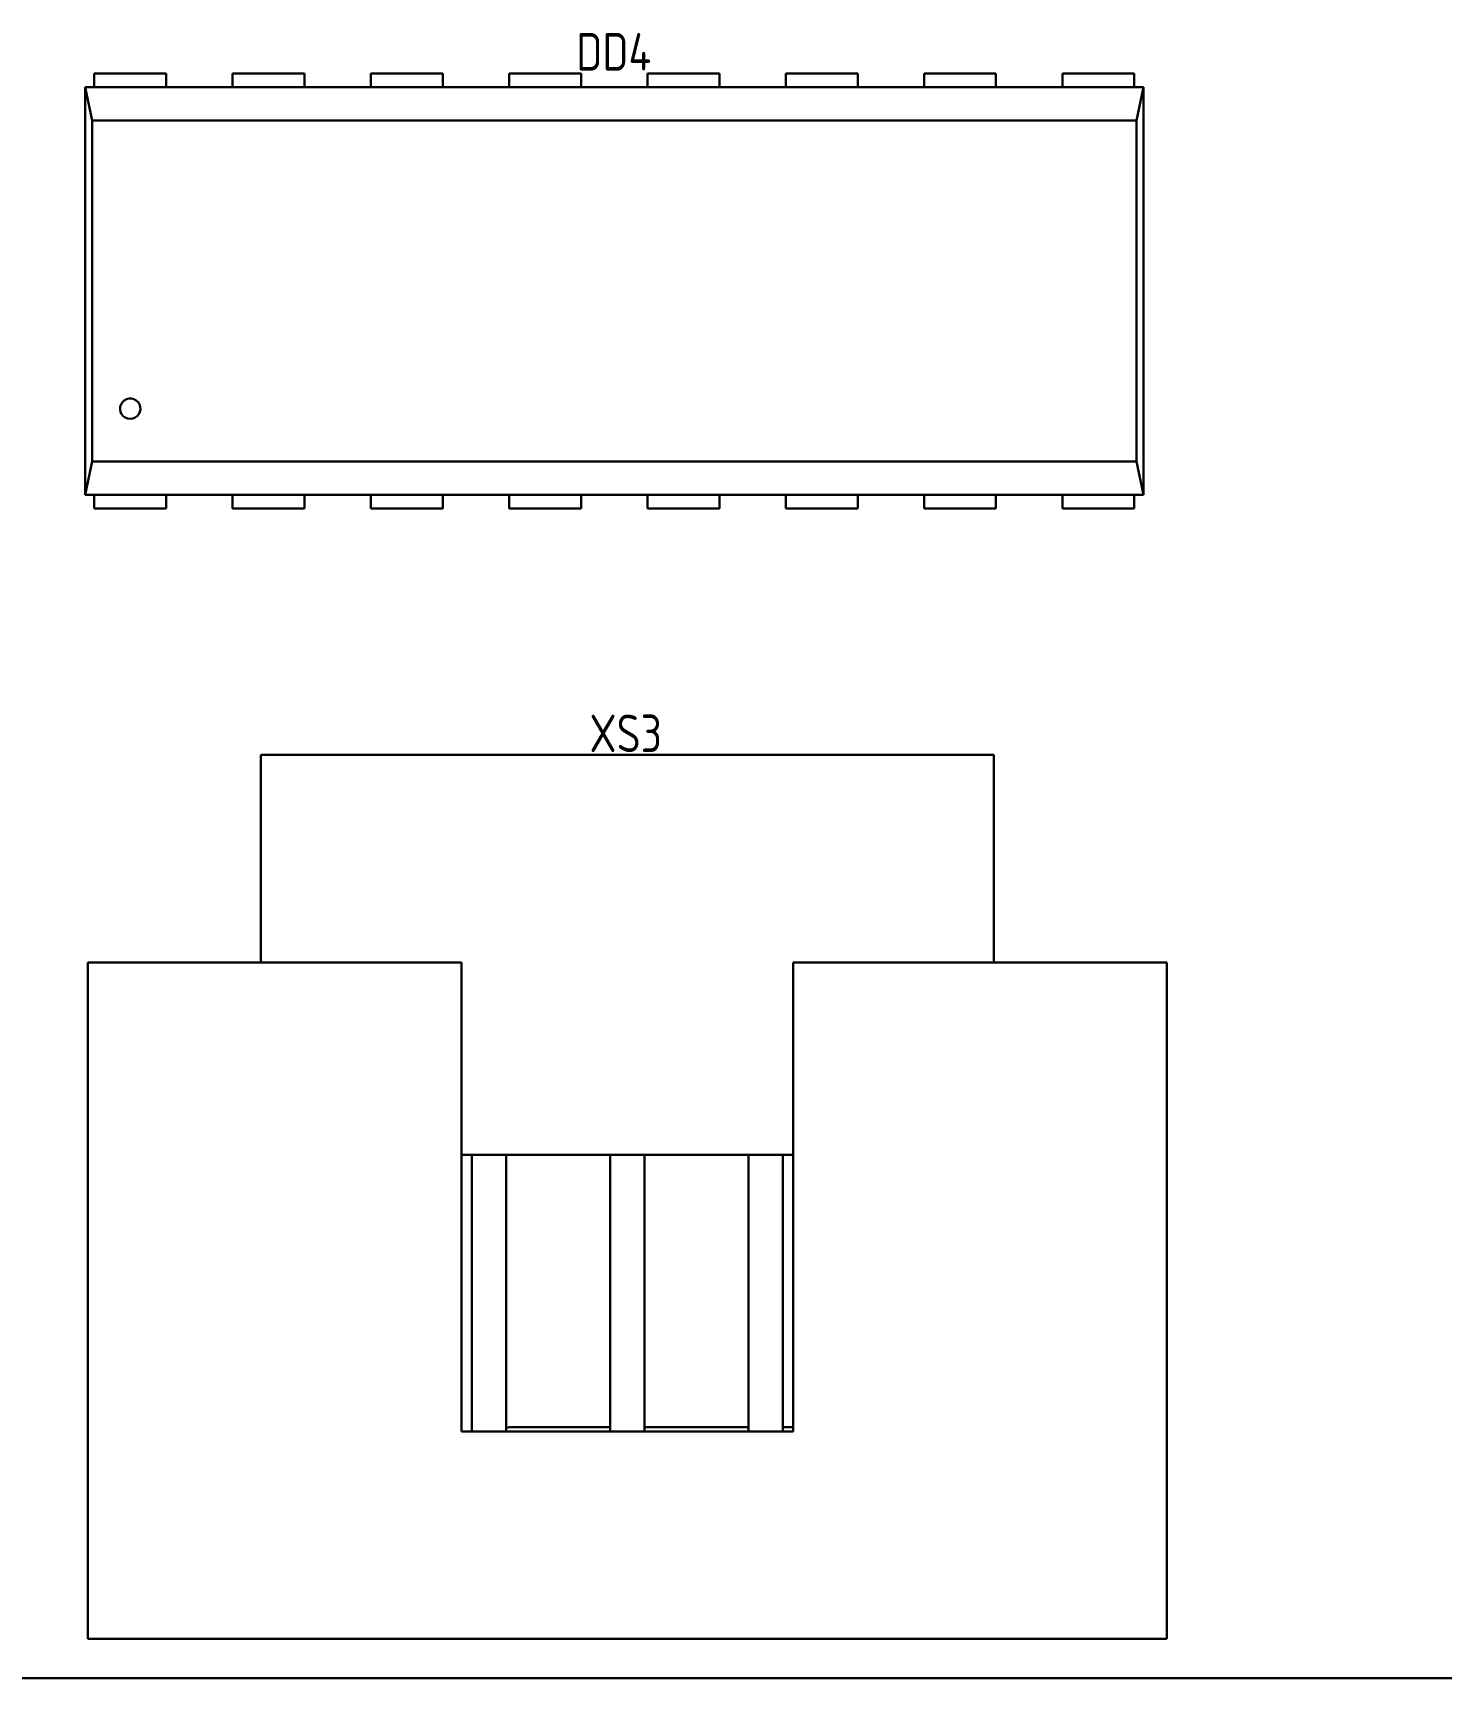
# Model space of a CAD drawing. Extents: x 346 to 4955, y 45 to 639.
# Drawn here: x 3371.6 to 3423.4, y 215.6 to 276 of the extents above; entities that cross this region are included whole.
import ezdxf

# ---------------------------------------------------------------- set-up
doc = ezdxf.new("R2010")
doc.units = 0
doc.header["$MEASUREMENT"] = 0
doc.layers.get('0').update_dxf_attribs({"linetype": 'CONTINUOUS'})
doc.styles.add('GOST type A0', font='gost.TTF', dxfattribs={"oblique": 15, "height": 3.5})

msp = doc.modelspace()

# ---------------------------------------------------------------- linework, layer by layer
at = {"color": 7, "lineweight": 30}
for p, q in [((3376.532, 274.518), (3373.892, 274.518)), ((3373.892, 274.518), (3373.892, 274.008)), ((3373.892, 274.008), (3373.892, 274.518)), ((3373.892, 274.518), (3376.532, 274.518)), ((3376.532, 274.518), (3373.892, 274.518)), ((3373.892, 274.518), (3373.892, 274.008)), ((3373.892, 274.008), (3373.892, 274.518)), ((3373.892, 274.518), (3376.532, 274.518)), ((3376.532, 274.008), (3376.532, 274.518)), ((3376.532, 274.008), (3376.532, 274.518)), ((3376.532, 274.008), (3376.532, 274.518)), ((3376.532, 274.008), (3376.532, 274.518)), ((3381.612, 274.518), (3378.972, 274.518)), ((3378.972, 274.518), (3378.972, 274.008)), ((3378.972, 274.008), (3378.972, 274.518)), ((3378.972, 274.518), (3381.612, 274.518)), ((3381.612, 274.518), (3378.972, 274.518)), ((3378.972, 274.518), (3378.972, 274.008)), ((3378.972, 274.008), (3378.972, 274.518)), ((3378.972, 274.518), (3381.612, 274.518)), ((3381.612, 274.008), (3381.612, 274.518)), ((3381.612, 274.008), (3381.612, 274.518)), ((3381.612, 274.008), (3381.612, 274.518)), ((3381.612, 274.008), (3381.612, 274.518)), ((3386.692, 274.518), (3384.052, 274.518)), ((3384.052, 274.518), (3384.052, 274.008)), ((3384.052, 274.008), (3384.052, 274.518)), ((3386.692, 274.518), (3384.052, 274.518)), ((3386.692, 274.518), (3384.052, 274.518)), ((3384.052, 274.518), (3384.052, 274.008)), ((3384.052, 274.008), (3384.052, 274.518)), ((3386.692, 274.518), (3384.052, 274.518)), ((3386.692, 274.008), (3386.692, 274.518)), ((3386.692, 274.008), (3386.692, 274.518)), ((3386.692, 274.008), (3386.692, 274.518)), ((3386.692, 274.008), (3386.692, 274.518)), ((3391.772, 274.518), (3389.132, 274.518)), ((3389.132, 274.518), (3389.132, 274.008)), ((3389.132, 274.008), (3389.132, 274.518)), ((3389.132, 274.518), (3391.772, 274.518)), ((3391.772, 274.518), (3389.132, 274.518)), ((3389.132, 274.518), (3389.132, 274.008)), ((3389.132, 274.008), (3389.132, 274.518)), ((3389.132, 274.518), (3391.772, 274.518)), ((3391.772, 274.008), (3391.772, 274.518)), ((3391.772, 274.008), (3391.772, 274.518)), ((3391.772, 274.008), (3391.772, 274.518)), ((3391.772, 274.008), (3391.772, 274.518)), ((3396.852, 274.518), (3394.212, 274.518)), ((3394.212, 274.518), (3394.212, 274.008)), ((3394.212, 274.008), (3394.212, 274.518)), ((3394.212, 274.518), (3396.852, 274.518)), ((3396.852, 274.518), (3394.212, 274.518)), ((3394.212, 274.518), (3394.212, 274.008)), ((3394.212, 274.008), (3394.212, 274.518)), ((3394.212, 274.518), (3396.852, 274.518)), ((3396.852, 274.008), (3396.852, 274.518)), ((3396.852, 274.008), (3396.852, 274.518)), ((3396.852, 274.008), (3396.852, 274.518)), ((3396.852, 274.008), (3396.852, 274.518)), ((3401.932, 274.518), (3399.292, 274.518)), ((3399.292, 274.518), (3399.292, 274.008)), ((3399.292, 274.008), (3399.292, 274.518)), ((3401.932, 274.518), (3399.292, 274.518)), ((3401.932, 274.518), (3399.292, 274.518)), ((3399.292, 274.518), (3399.292, 274.008)), ((3399.292, 274.008), (3399.292, 274.518)), ((3401.932, 274.518), (3399.292, 274.518)), ((3401.932, 274.008), (3401.932, 274.518)), ((3401.932, 274.008), (3401.932, 274.518)), ((3401.932, 274.008), (3401.932, 274.518)), ((3401.932, 274.008), (3401.932, 274.518)), ((3407.012, 274.518), (3404.372, 274.518)), ((3404.372, 274.518), (3404.372, 274.008)), ((3404.372, 274.008), (3404.372, 274.518)), ((3404.372, 274.518), (3407.012, 274.518)), ((3407.012, 274.518), (3404.372, 274.518)), ((3404.372, 274.518), (3404.372, 274.008)), ((3404.372, 274.008), (3404.372, 274.518)), ((3404.372, 274.518), (3407.012, 274.518)), ((3407.012, 274.008), (3407.012, 274.518)), ((3407.012, 274.008), (3407.012, 274.518)), ((3407.012, 274.008), (3407.012, 274.518)), ((3407.012, 274.008), (3407.012, 274.518)), ((3412.092, 274.518), (3409.452, 274.518)), ((3409.452, 274.518), (3409.452, 274.008)), ((3409.452, 274.008), (3409.452, 274.518)), ((3409.452, 274.518), (3412.092, 274.518)), ((3412.092, 274.518), (3409.452, 274.518)), ((3409.452, 274.518), (3409.452, 274.008)), ((3409.452, 274.008), (3409.452, 274.518)), ((3409.452, 274.518), (3412.092, 274.518)), ((3412.092, 274.008), (3412.092, 274.518)), ((3412.092, 274.008), (3412.092, 274.518)), ((3412.092, 274.008), (3412.092, 274.518)), ((3412.092, 274.008), (3412.092, 274.518)), ((3373.892, 274.008), (3373.56, 274.008)), ((3373.56, 274.008), (3373.56, 259.046)), ((3373.56, 259.046), (3373.56, 274.008)), ((3373.816, 272.788), (3373.56, 274.008)), ((3412.424, 274.008), (3373.56, 274.008)), ((3373.892, 274.008), (3373.56, 274.008)), ((3373.56, 274.008), (3373.56, 259.046)), ((3373.56, 259.046), (3373.56, 274.008)), ((3373.816, 272.788), (3373.56, 274.008)), ((3412.424, 274.008), (3373.56, 274.008)), ((3378.972, 274.008), (3376.532, 274.008)), ((3378.972, 274.008), (3376.532, 274.008)), ((3384.052, 274.008), (3381.612, 274.008)), ((3384.052, 274.008), (3381.612, 274.008)), ((3389.132, 274.008), (3386.692, 274.008)), ((3389.132, 274.008), (3386.692, 274.008)), ((3394.212, 274.008), (3391.772, 274.008)), ((3394.212, 274.008), (3391.772, 274.008)), ((3399.292, 274.008), (3396.852, 274.008)), ((3399.292, 274.008), (3396.852, 274.008)), ((3404.372, 274.008), (3401.932, 274.008)), ((3404.372, 274.008), (3401.932, 274.008)), ((3409.452, 274.008), (3407.012, 274.008)), ((3409.452, 274.008), (3407.012, 274.008)), ((3412.424, 274.008), (3412.092, 274.008)), ((3412.424, 274.008), (3412.092, 274.008)), ((3412.168, 272.788), (3412.424, 274.008)), ((3412.168, 272.788), (3412.424, 274.008)), ((3412.424, 259.046), (3412.424, 274.008)), ((3412.424, 259.046), (3412.424, 274.008)), ((3412.424, 259.046), (3412.424, 274.008)), ((3412.424, 259.046), (3412.424, 274.008)), ((3373.816, 260.266), (3373.816, 272.788)), ((3412.168, 272.788), (3373.816, 272.788)), ((3373.816, 260.266), (3373.816, 272.788)), ((3412.168, 272.788), (3373.816, 272.788)), ((3412.168, 260.266), (3412.168, 272.788)), ((3412.168, 260.266), (3412.168, 272.788)), ((3374.838, 262.182), (3374.844, 262.276)), ((3374.838, 262.182), (3374.844, 262.276)), ((3374.844, 262.276), (3374.874, 262.366)), ((3374.844, 262.276), (3374.874, 262.366)), ((3374.874, 262.366), (3374.924, 262.444)), ((3374.874, 262.366), (3374.924, 262.444)), ((3374.924, 262.444), (3374.992, 262.508)), ((3374.924, 262.444), (3374.992, 262.508)), ((3374.992, 262.508), (3375.074, 262.554)), ((3374.992, 262.508), (3375.074, 262.554)), ((3375.074, 262.554), (3375.164, 262.578)), ((3375.074, 262.554), (3375.164, 262.578)), ((3375.164, 262.578), (3375.258, 262.578)), ((3375.164, 262.578), (3375.258, 262.578)), ((3375.35, 262.554), (3375.258, 262.578)), ((3375.35, 262.554), (3375.258, 262.578)), ((3375.432, 262.508), (3375.35, 262.554)), ((3375.432, 262.508), (3375.35, 262.554)), ((3375.5, 262.444), (3375.432, 262.508)), ((3375.5, 262.444), (3375.432, 262.508)), ((3375.55, 262.366), (3375.5, 262.444)), ((3375.55, 262.366), (3375.5, 262.444)), ((3375.58, 262.276), (3375.55, 262.366)), ((3375.58, 262.276), (3375.55, 262.366)), ((3375.586, 262.182), (3375.58, 262.276)), ((3375.586, 262.182), (3375.58, 262.276)), ((3374.856, 262.09), (3374.838, 262.182)), ((3374.856, 262.09), (3374.838, 262.182)), ((3374.896, 262.006), (3374.856, 262.09)), ((3374.896, 262.006), (3374.856, 262.09)), ((3374.956, 261.934), (3374.896, 262.006)), ((3374.956, 261.934), (3374.896, 262.006)), ((3375.032, 261.878), (3374.956, 261.934)), ((3375.032, 261.878), (3374.956, 261.934)), ((3375.118, 261.844), (3375.032, 261.878)), ((3375.118, 261.844), (3375.032, 261.878)), ((3375.212, 261.832), (3375.118, 261.844)), ((3375.212, 261.832), (3375.118, 261.844)), ((3375.212, 261.832), (3375.304, 261.844)), ((3375.212, 261.832), (3375.304, 261.844)), ((3375.304, 261.844), (3375.392, 261.878)), ((3375.304, 261.844), (3375.392, 261.878)), ((3375.392, 261.878), (3375.468, 261.934)), ((3375.392, 261.878), (3375.468, 261.934)), ((3375.468, 261.934), (3375.528, 262.006)), ((3375.468, 261.934), (3375.528, 262.006)), ((3375.528, 262.006), (3375.568, 262.09)), ((3375.528, 262.006), (3375.568, 262.09)), ((3375.568, 262.09), (3375.586, 262.182)), ((3375.568, 262.09), (3375.586, 262.182)), ((3373.56, 259.046), (3373.816, 260.266)), ((3373.56, 259.046), (3373.816, 260.266)), ((3412.168, 260.266), (3373.816, 260.266)), ((3412.168, 260.266), (3373.816, 260.266)), ((3412.424, 259.046), (3412.168, 260.266)), ((3412.424, 259.046), (3412.168, 260.266)), ((3373.56, 259.046), (3373.892, 259.046)), ((3412.424, 259.046), (3373.56, 259.046)), ((3373.56, 259.046), (3373.892, 259.046)), ((3412.424, 259.046), (3373.56, 259.046)), ((3373.892, 259.046), (3373.892, 258.536)), ((3373.892, 258.536), (3373.892, 259.046)), ((3373.892, 259.046), (3373.892, 258.536)), ((3373.892, 258.536), (3373.892, 259.046)), ((3376.532, 258.536), (3376.532, 259.046)), ((3376.532, 259.046), (3378.972, 259.046)), ((3376.532, 258.536), (3376.532, 259.046)), ((3376.532, 258.536), (3376.532, 259.046)), ((3376.532, 259.046), (3378.972, 259.046)), ((3376.532, 258.536), (3376.532, 259.046)), ((3378.972, 259.046), (3378.972, 258.536)), ((3378.972, 258.536), (3378.972, 259.046)), ((3378.972, 259.046), (3378.972, 258.536)), ((3378.972, 258.536), (3378.972, 259.046)), ((3381.612, 258.536), (3381.612, 259.046)), ((3381.612, 259.046), (3384.052, 259.046)), ((3381.612, 258.536), (3381.612, 259.046)), ((3381.612, 258.536), (3381.612, 259.046)), ((3381.612, 259.046), (3384.052, 259.046)), ((3381.612, 258.536), (3381.612, 259.046)), ((3384.052, 259.046), (3384.052, 258.536)), ((3384.052, 258.536), (3384.052, 259.046)), ((3384.052, 259.046), (3384.052, 258.536)), ((3384.052, 258.536), (3384.052, 259.046)), ((3386.692, 258.536), (3386.692, 259.046)), ((3386.692, 259.046), (3389.132, 259.046)), ((3386.692, 258.536), (3386.692, 259.046)), ((3386.692, 258.536), (3386.692, 259.046)), ((3386.692, 259.046), (3389.132, 259.046)), ((3386.692, 258.536), (3386.692, 259.046)), ((3389.132, 259.046), (3389.132, 258.536)), ((3389.132, 258.536), (3389.132, 259.046)), ((3389.132, 259.046), (3389.132, 258.536)), ((3389.132, 258.536), (3389.132, 259.046)), ((3391.772, 258.536), (3391.772, 259.046)), ((3391.772, 259.046), (3394.212, 259.046)), ((3391.772, 258.536), (3391.772, 259.046)), ((3391.772, 258.536), (3391.772, 259.046)), ((3391.772, 259.046), (3394.212, 259.046)), ((3391.772, 258.536), (3391.772, 259.046)), ((3394.212, 259.046), (3394.212, 258.536)), ((3394.212, 258.536), (3394.212, 259.046)), ((3394.212, 259.046), (3394.212, 258.536)), ((3394.212, 258.536), (3394.212, 259.046)), ((3396.852, 258.536), (3396.852, 259.046)), ((3396.852, 259.046), (3399.292, 259.046)), ((3396.852, 258.536), (3396.852, 259.046)), ((3396.852, 258.536), (3396.852, 259.046)), ((3396.852, 259.046), (3399.292, 259.046)), ((3396.852, 258.536), (3396.852, 259.046)), ((3399.292, 259.046), (3399.292, 258.536)), ((3399.292, 258.536), (3399.292, 259.046)), ((3399.292, 259.046), (3399.292, 258.536)), ((3399.292, 258.536), (3399.292, 259.046)), ((3401.932, 258.536), (3401.932, 259.046)), ((3401.932, 259.046), (3404.372, 259.046)), ((3401.932, 258.536), (3401.932, 259.046)), ((3401.932, 258.536), (3401.932, 259.046)), ((3401.932, 259.046), (3404.372, 259.046)), ((3401.932, 258.536), (3401.932, 259.046)), ((3404.372, 259.046), (3404.372, 258.536)), ((3404.372, 258.536), (3404.372, 259.046)), ((3404.372, 259.046), (3404.372, 258.536)), ((3404.372, 258.536), (3404.372, 259.046)), ((3407.012, 258.536), (3407.012, 259.046)), ((3407.012, 259.046), (3409.452, 259.046)), ((3407.012, 258.536), (3407.012, 259.046)), ((3407.012, 258.536), (3407.012, 259.046)), ((3407.012, 259.046), (3409.452, 259.046)), ((3407.012, 258.536), (3407.012, 259.046)), ((3409.452, 259.046), (3409.452, 258.536)), ((3409.452, 258.536), (3409.452, 259.046)), ((3409.452, 259.046), (3409.452, 258.536)), ((3409.452, 258.536), (3409.452, 259.046)), ((3412.092, 258.536), (3412.092, 259.046)), ((3412.092, 259.046), (3412.424, 259.046)), ((3412.092, 258.536), (3412.092, 259.046)), ((3412.092, 258.536), (3412.092, 259.046)), ((3412.092, 259.046), (3412.424, 259.046)), ((3412.092, 258.536), (3412.092, 259.046)), ((3373.892, 258.536), (3376.532, 258.536)), ((3376.532, 258.536), (3373.892, 258.536)), ((3373.892, 258.536), (3376.532, 258.536)), ((3376.532, 258.536), (3373.892, 258.536)), ((3378.972, 258.536), (3381.612, 258.536)), ((3381.612, 258.536), (3378.972, 258.536)), ((3378.972, 258.536), (3381.612, 258.536)), ((3381.612, 258.536), (3378.972, 258.536)), ((3384.052, 258.536), (3386.692, 258.536)), ((3386.692, 258.536), (3384.052, 258.536)), ((3384.052, 258.536), (3386.692, 258.536)), ((3386.692, 258.536), (3384.052, 258.536)), ((3389.132, 258.536), (3391.772, 258.536)), ((3391.772, 258.536), (3389.132, 258.536)), ((3389.132, 258.536), (3391.772, 258.536)), ((3391.772, 258.536), (3389.132, 258.536)), ((3394.212, 258.536), (3396.852, 258.536)), ((3396.852, 258.536), (3394.212, 258.536)), ((3394.212, 258.536), (3396.852, 258.536)), ((3396.852, 258.536), (3394.212, 258.536)), ((3399.292, 258.536), (3401.932, 258.536)), ((3401.932, 258.536), (3399.292, 258.536)), ((3399.292, 258.536), (3401.932, 258.536)), ((3401.932, 258.536), (3399.292, 258.536)), ((3404.372, 258.536), (3407.012, 258.536)), ((3407.012, 258.536), (3404.372, 258.536)), ((3404.372, 258.536), (3407.012, 258.536)), ((3407.012, 258.536), (3404.372, 258.536)), ((3409.452, 258.536), (3412.092, 258.536)), ((3412.092, 258.536), (3409.452, 258.536)), ((3409.452, 258.536), (3412.092, 258.536)), ((3412.092, 258.536), (3409.452, 258.536)), ((3406.934, 249.49), (3380.01, 249.49)), ((3380.01, 249.49), (3380.01, 241.87)), ((3380.01, 249.49), (3406.934, 249.49)), ((3380.01, 241.87), (3380.01, 249.49)), ((3406.934, 249.49), (3380.01, 249.49)), ((3380.01, 249.49), (3380.01, 241.87)), ((3380.01, 249.49), (3406.934, 249.49)), ((3380.01, 241.87), (3380.01, 249.49)), ((3406.934, 241.87), (3406.934, 249.49)), ((3406.934, 249.49), (3406.934, 241.87)), ((3406.934, 241.87), (3406.934, 249.49)), ((3406.934, 249.49), (3406.934, 241.87)), ((3373.66, 241.87), (3373.66, 217.028)), ((3380.01, 241.87), (3373.66, 241.87)), ((3373.66, 241.87), (3387.376, 241.87)), ((3373.66, 217.028), (3373.66, 241.87)), ((3373.66, 241.87), (3373.66, 217.028)), ((3380.01, 241.87), (3373.66, 241.87)), ((3373.66, 241.87), (3387.376, 241.87)), ((3373.66, 217.028), (3373.66, 241.87)), ((3387.376, 224.648), (3387.376, 241.87)), ((3387.376, 224.648), (3387.376, 241.87)), ((3399.568, 224.648), (3399.568, 241.87)), ((3399.568, 241.87), (3413.284, 241.87)), ((3399.568, 224.648), (3399.568, 241.87)), ((3399.568, 241.87), (3413.284, 241.87)), ((3413.284, 241.87), (3406.934, 241.87)), ((3413.284, 241.87), (3406.934, 241.87)), ((3413.284, 217.028), (3413.284, 241.87)), ((3413.284, 217.028), (3413.284, 241.87)), ((3413.284, 217.028), (3413.284, 241.87)), ((3413.284, 217.028), (3413.284, 241.87)), ((3387.376, 234.808), (3399.568, 234.808)), ((3387.376, 234.808), (3399.568, 234.808)), ((3387.376, 234.808), (3399.568, 234.808)), ((3387.376, 234.808), (3399.568, 234.808)), ((3387.756, 224.648), (3387.756, 234.808)), ((3387.756, 224.648), (3387.756, 234.808)), ((3389.026, 224.648), (3389.026, 234.808)), ((3389.026, 224.648), (3389.026, 234.808)), ((3392.836, 224.648), (3392.836, 234.808)), ((3392.836, 224.648), (3392.836, 234.808)), ((3394.106, 224.648), (3394.106, 234.808)), ((3394.106, 224.648), (3394.106, 234.808)), ((3397.916, 224.648), (3397.916, 234.808)), ((3397.916, 224.648), (3397.916, 234.808)), ((3399.186, 224.648), (3399.186, 234.808)), ((3399.186, 224.648), (3399.186, 234.808)), ((3389.026, 224.784), (3389.154, 224.802)), ((3389.026, 224.784), (3389.154, 224.802)), ((3389.154, 224.802), (3392.836, 224.802)), ((3389.154, 224.802), (3392.836, 224.802)), ((3394.106, 224.802), (3397.916, 224.802)), ((3394.106, 224.802), (3397.916, 224.802)), ((3399.186, 224.802), (3399.568, 224.802)), ((3399.186, 224.802), (3399.568, 224.802)), ((3387.376, 224.648), (3399.568, 224.648)), ((3387.376, 224.648), (3399.568, 224.648)), ((3373.66, 217.028), (3413.284, 217.028)), ((3373.66, 217.028), (3413.284, 217.028)), ((3373.66, 217.028), (3413.284, 217.028)), ((3373.66, 217.028), (3413.284, 217.028)), ((3308.172, 215.59), (3550.372, 215.59))]:
    msp.add_line(p, q, dxfattribs=at)

# ---------------------------------------------------------------- texts
at = {"color": 7, "lineweight": 30, "style": 'GOST type A0'}
for s, p in [('DD4', (3391.598, 274.622)), ('XS3', (3392.077, 249.594))]:
    msp.add_text(s, height=1.3796, dxfattribs=at).set_placement(p)

doc.saveas('drawing.dxf')
